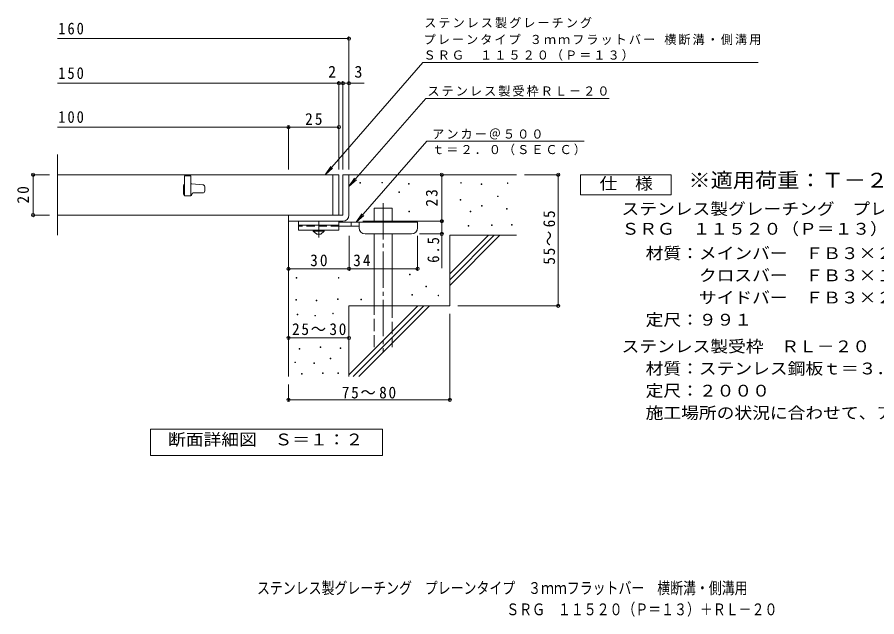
# Model space of a CAD drawing. Units: millimetres on the paper, enlarged 10 times, with parts at other scales. Extents: x -1452 to 1749, y -1375 to 1002.
# Drawn here: x -1452 to 679, y -1375 to 113 of the extents above; entities that cross this region are included whole.
import ezdxf
from ezdxf.enums import TextEntityAlignment as Align

# ---------------------------------------------------------------- set-up
doc = ezdxf.new("R2010")
doc.units = ezdxf.units.MM
doc.header["$LTSCALE"] = 10
doc.header["$PDMODE"] = 32
doc.header["$PDSIZE"] = 8
for name, pattern in [('CHAIN1', [8, 5, -1, 1, -1]), ('CHAIN2', [12, 9, -1, 1, -1]), ('DASHED2', [3, 2, -1]), ('DASHED3', [4, 3, -1])]:
    doc.linetypes.add(name, pattern=pattern)
for name, color, linetype, lineweight in [('D-0', 7, 'Continuous', 9), ('D-1', 2, 'Continuous', 9), ('D-2', 3, 'Continuous', 9), ('D-4', 7, 'Continuous', 9), ('D-5', 7, 'Continuous', 9), ('D-6', 6, 'Continuous', 9), ('D-9', 4, 'Continuous', 9)]:
    doc.layers.add(name, color=color, linetype=linetype, lineweight=lineweight)
doc.layers.add('F-5_F-5ﾚｲﾔ', color=2, linetype='Continuous')
doc.styles.add('ＭＳ ゴシック', font='')
doc.styles.get('ＭＳ ゴシック').set_extended_font_data('MS Gothic')

msp = doc.modelspace()

# ---------------------------------------------------------------- linework, layer by layer
at = {"layer": 'D-0'}
for points in [[(-602.72, -299.29), (-602.72, -297.79), (-601.22, -297.79), (-601.22, -299.29)], [(-548.58, -298.61), (-548.58, -297.11), (-547.08, -297.11), (-547.08, -298.61)], [(-353, -299.29), (-353, -297.79), (-351.5, -297.79), (-351.5, -299.29)], [(-482.26, -301.32), (-482.26, -299.82), (-480.76, -299.82), (-480.76, -301.32)], [(-302.25, -302), (-302.25, -300.5), (-300.75, -300.5), (-300.75, -302)], [(-237.28, -299.97), (-237.28, -298.47), (-235.78, -298.47), (-235.78, -299.97)], [(-505.95, -322.3), (-505.95, -320.8), (-504.45, -320.8), (-504.45, -322.3)], [(-354.36, -341.25), (-354.36, -339.75), (-352.86, -339.75), (-352.86, -341.25)], [(-261.64, -332.45), (-261.64, -330.95), (-260.14, -330.95), (-260.14, -332.45)], [(-301.57, -356.14), (-301.57, -354.64), (-300.07, -354.64), (-300.07, -356.14)], [(-239.31, -363.58), (-239.31, -362.08), (-237.81, -362.08), (-237.81, -363.58)], [(-481.58, -370.35), (-481.58, -368.85), (-480.08, -368.85), (-480.08, -370.35)], [(-329.32, -370.35), (-329.32, -368.85), (-327.82, -368.85), (-327.82, -370.35)], [(-334.05, -405.54), (-334.05, -404.04), (-332.55, -404.04), (-332.55, -405.54)], [(-276.53, -404.19), (-276.53, -402.69), (-275.03, -402.69), (-275.03, -404.19)], [(-227.13, -403.51), (-227.13, -402.01), (-225.63, -402.01), (-225.63, -403.51)], [(-479.55, -526.68), (-479.55, -525.18), (-478.05, -525.18), (-478.05, -526.68)], [(-760.87, -534.88), (-760.87, -533.38), (-759.37, -533.38), (-759.37, -534.88)], [(-656.18, -534.88), (-656.18, -533.38), (-654.68, -533.38), (-654.68, -534.88)], [(-474.14, -576.76), (-474.14, -575.26), (-472.64, -575.26), (-472.64, -576.76)], [(-439.63, -556.45), (-439.63, -554.95), (-438.13, -554.95), (-438.13, -556.45)], [(-761.63, -589.32), (-761.63, -587.82), (-760.13, -587.82), (-760.13, -589.32)], [(-711, -590.84), (-711, -589.34), (-709.5, -589.34), (-709.5, -590.84)], [(-658.09, -587.8), (-658.09, -586.3), (-656.59, -586.3), (-656.59, -587.8)], [(-600.68, -588.28), (-600.68, -586.77), (-599.18, -586.77), (-599.18, -588.28)], [(-409.17, -578.79), (-409.17, -577.29), (-407.67, -577.29), (-407.67, -578.79)], [(-758.58, -625.48), (-758.58, -623.98), (-757.08, -623.98), (-757.08, -625.48)], [(-714.43, -628.53), (-714.43, -627.03), (-712.93, -627.03), (-712.93, -628.53)], [(-670.27, -623.2), (-670.27, -621.7), (-668.77, -621.7), (-668.77, -623.2)], [(-753.26, -710.75), (-753.26, -709.25), (-751.76, -709.25), (-751.76, -710.75)], [(-701.48, -706.95), (-701.48, -705.45), (-699.98, -705.45), (-699.98, -706.95)], [(-651.62, -708.85), (-651.62, -707.35), (-650.12, -707.35), (-650.12, -708.85)], [(-763.91, -744.25), (-763.91, -742.75), (-762.41, -742.75), (-762.41, -744.25)], [(-716.71, -746.54), (-716.71, -745.04), (-715.21, -745.04), (-715.21, -746.54)], [(-676.36, -734.74), (-676.36, -733.23), (-674.86, -733.23), (-674.86, -734.74)], [(-747.54, -772.8), (-747.54, -771.3), (-746.04, -771.3), (-746.04, -772.8)], [(-695.77, -771.28), (-695.77, -769.78), (-694.27, -769.78), (-694.27, -771.28)], [(-657.71, -771.28), (-657.71, -769.78), (-656.21, -769.78), (-656.21, -771.28)]]:
    msp.add_lwpolyline(points, close=True, dxfattribs=at)
at = {"layer": 'D-1'}
for p, q in [((-644.85, -278.34), (-644.85, -378.34)), ((-644.85, -278.34), (-629.85, -278.34)), ((-629.85, -378.34), (-629.85, -278.34)), ((-644.85, -378.34), (-779.85, -378.34)), ((-779.85, -393.34), (-779.85, -378.34)), ((-779.85, -393.34), (-649.85, -393.34)), ((-649.85, -393.34), (-644.85, -393.34))]:
    msp.add_line(p, q, dxfattribs=at)
msp.add_arc((-644.85, -378.34), 15, 270, 0, dxfattribs=at)
at = {"layer": 'D-2'}
for p, q in [((-1352.52, -428.34), (-1352.52, -228.34)), ((-654.85, -278.34), (-1352.52, -278.34)), ((-1022.35, -280.84), (-1037.35, -280.84)), ((-1037.35, -280.84), (-1037.35, -330.84)), ((-1022.35, -280.84), (-1022.35, -330.84)), ((-669.85, -278.34), (-669.85, -378.34)), ((-654.85, -278.34), (-654.85, -378.34)), ((-1039.85, -305.84), (-1039.85, -325.84)), ((-1020.04, -300.84), (-1022.35, -300.84)), ((-1019.66, -300.86), (-991.96, -302.99)), ((-987.35, -318.34), (-987.35, -307.97)), ((-1037.35, -330.84), (-1022.35, -330.84)), ((-1016.1, -323.34), (-992.35, -323.34)), ((-1352.52, -378.34), (-654.85, -378.34))]:
    msp.add_line(p, q, dxfattribs=at)
for centre, radius, start, end in [((-1034.85, -305.84), 5, 120.00092, 180), ((-1020.04, -305.84), 5, 85.60146, 90), ((-992.35, -318.34), 5, 270, 0), ((-992.35, -307.97), 5, 0, 85.60141), ((-1034.85, -325.84), 5, 180, 270), ((-1023.6, -327.09), 3.75, 270, 0), ((-1016.1, -327.09), 3.75, 90, 180)]:
    msp.add_arc(centre, radius, start, end, dxfattribs=at)
at = {"layer": 'D-4'}
for p, q in [((-1352.52, 59.52), (-629.85, 59.52)), ((-629.85, -265.39), (-629.85, 62.53)), ((-1352.52, -51.17), (-654.85, -51.17)), ((-654.85, -265.39), (-654.85, -48.17)), ((-654.85, -51.17), (-649.85, -51.17)), ((-649.85, -51.17), (-592.19, -51.17)), ((-644.85, -265.39), (-644.85, -48.17)), ((-1352.52, -159.92), (-779.85, -159.92)), ((-779.85, -265.39), (-779.85, -156.92)), ((-779.85, -159.92), (-654.85, -159.92)), ((-1415.92, -278.34), (-1372.52, -278.34)), ((-1412.92, -278.34), (-1412.92, -378.34)), ((-399.88, -393.34), (-399.88, -278.34)), ((-108.08, -278.34), (-194.85, -278.34)), ((-111.08, -278.34), (-111.08, -603.34)), ((-1415.92, -378.34), (-1372.52, -378.34)), ((-595.84, -393.34), (-396.88, -393.34)), ((-399.88, -393.34), (-399.88, -510.09)), ((-396.88, -424.84), (-454.84, -424.84)), ((-629.84, -514.44), (-629.84, -429.84)), ((-459.84, -514.44), (-459.84, -429.84)), ((-108.08, -603.34), (-359.85, -603.34)), ((-379.85, -839.69), (-379.85, -623.34)), ((-779.85, -683.1), (-629.85, -683.1)), ((-779.85, -839.69), (-779.85, -798.34)), ((-779.85, -836.69), (-379.85, -836.69))]:
    msp.add_line(p, q, dxfattribs=at)
msp.add_lwpolyline([(-779.84, -511.44), (-629.84, -511.44), (-459.84, -511.44)], dxfattribs=at)
for p in [(-629.85, 59.52), (-654.85, -51.17), (-644.85, -51.17), (-629.85, -51.17), (-779.85, -159.92), (-654.85, -159.92), (-1412.92, -278.34), (-399.88, -278.34), (-111.08, -278.34), (-1412.92, -378.34), (-399.88, -393.34), (-399.88, -424.84), (-779.84, -511.44), (-629.84, -511.44), (-459.84, -511.44), (-111.08, -603.34), (-779.85, -683.1), (-629.85, -683.1), (-779.85, -836.69), (-379.85, -836.69)]:
    msp.add_point(p, dxfattribs=at)
at = {"layer": 'D-5'}
for p, q in [((-446.58, 0.28), (384.72, 0.28)), ((-439.76, -89.1), (14.84, -89.1)), ((-437.18, -195.29), (-611.73, -395.84)), ((-437.18, -195.29), (-46.86, -195.29)), ((-689.08, -278.34), (-670.35, -261.79)), ((-629.85, -307.51), (-616.04, -286.67)), ((-611.73, -395.84), (-597.92, -375)), ((-611.73, -395.84), (-592.99, -379.29))]:
    msp.add_line(p, q, dxfattribs=at)
for points in [[(-446.58, 0.28), (-689.08, -278.34), (-675.27, -257.5)], [(-439.76, -89.1), (-629.85, -307.51), (-611.11, -290.95)]]:
    msp.add_lwpolyline(points, dxfattribs=at)
for points in [[(-56.28, -328.34), (-56.28, -278.34), (168.72, -278.34), (168.72, -328.34)], [(-1121.84, -974.28), (-1121.84, -909.28), (-546.84, -909.28), (-546.84, -974.28)]]:
    msp.add_lwpolyline(points, close=True, dxfattribs=at)
at = {"layer": 'D-6'}
for p, q in [((-629.85, -278.34), (-214.85, -278.34)), ((-567.55, -395.84), (-567.55, -360.84)), ((-567.55, -360.84), (-522.55, -360.84)), ((-522.55, -395.84), (-522.55, -360.84)), ((-779.85, -393.34), (-779.85, -778.34)), ((-567.55, -603.34), (-567.55, -424.84)), ((-522.55, -603.34), (-522.55, -424.84)), ((-379.85, -524.35), (-283.84, -428.34)), ((-379.85, -428.34), (-214.85, -428.34)), ((-379.85, -538.49), (-269.7, -428.34)), ((-379.85, -428.34), (-379.85, -603.34)), ((-379.85, -552.63), (-255.55, -428.34)), ((-629.85, -603.34), (-629.85, -778.34)), ((-629.85, -603.34), (-379.85, -603.34)), ((-629.85, -774.35), (-458.84, -603.34)), ((-619.7, -778.34), (-444.7, -603.34)), ((-605.56, -778.34), (-430.56, -603.34))]:
    msp.add_line(p, q, dxfattribs=at)
at = {"layer": 'D-6', "linetype": 'CHAIN2'}
msp.add_line((-545.05, -348.53), (-545.05, -716.67), dxfattribs=at)
at = {"layer": 'D-6', "linetype": 'DASHED3'}
for p, q in [((-567.55, -705.84), (-567.55, -603.34)), ((-522.55, -603.34), (-522.55, -705.84))]:
    msp.add_line(p, q, dxfattribs=at)
at = {"layer": 'D-9', "color": 3}
for p, q in [((-754.84, -393.34), (-754.84, -415.84)), ((-654.84, -393.34), (-754.84, -393.34)), ((-654.84, -403.34), (-754.84, -403.34)), ((-654.84, -393.34), (-654.84, -415.84)), ((-654.84, -415.84), (-754.84, -415.84))]:
    msp.add_line(p, q, dxfattribs=at)
at = {"layer": 'D-9', "linetype": 'CHAIN1'}
msp.add_line((-704.84, -433.58), (-704.84, -393.34), dxfattribs=at)
at = {"layer": 'D-9'}
for p, q in [((-459.84, -395.84), (-654.84, -395.84)), ((-624.84, -405.84), (-624.84, -395.84)), ((-604.84, -409.84), (-604.84, -395.84)), ((-459.84, -409.84), (-459.84, -395.84)), ((-604.81, -405.84), (-654.84, -405.84)), ((-589.84, -424.84), (-474.84, -424.84))]:
    msp.add_line(p, q, dxfattribs=at)
at = {"layer": 'D-9', "color": 3, "linetype": 'DASHED2'}
msp.add_line((-654.84, -405.84), (-754.84, -405.84), dxfattribs=at)
at = {"layer": 'D-9', "color": 2}
for p, q in [((-718.59, -418.34), (-718.59, -415.84)), ((-718.59, -418.34), (-709.84, -425.84)), ((-718.59, -418.34), (-691.09, -418.34)), ((-709.84, -425.84), (-699.84, -425.84)), ((-699.84, -425.84), (-691.09, -418.34)), ((-691.09, -418.34), (-691.09, -415.84))]:
    msp.add_line(p, q, dxfattribs=at)
at = {"layer": 'D-9'}
for centre, start, end in [((-589.84, -409.84), 180, 270), ((-474.84, -409.84), 270, 0)]:
    msp.add_arc(centre, 15, start, end, dxfattribs=at)

# ---------------------------------------------------------------- texts
at = {"layer": 'D-4', "color": 2, "style": 'ＭＳ ゴシック'}
for s, p in [('2', (-681.69, -46.17)), ('3', (-616.55, -46.17))]:
    msp.add_text(s, height=29.33, dxfattribs=at).set_placement(p, align=Align.BOTTOM_LEFT)
at = {"layer": 'D-4', "color": 2, "char_height": 29.33, "attachment_point": 7, "style": 'ＭＳ ゴシック'}
for s, insert in [('\\T1.27;\\W0.9;160', (-1350.65, 69.52)), ('\\T1.27;\\W0.9;150', (-1350.65, -41.17)), ('\\T1.27;\\W0.9;100', (-1350.65, -149.92)), ('\\T1.27;\\W0.95;25', (-738.6, -154.92)), ('\\T1.27;\\W0.95;30', (-726.09, -505.44)), ('\\T1.27;\\W0.95;34', (-619.47, -505.44)), ('\\T1.22;\\W0.95;25～30', (-771.1, -676.19)), ('\\T1.22;\\W0.95;75～80', (-647.71, -833.42))]:
    msp.add_mtext(s, dxfattribs=dict(at, insert=insert))
at = {"layer": 'D-4', "color": 2, "char_height": 29.33, "attachment_point": 7, "rotation": 90, "style": 'ＭＳ ゴシック'}
for s, insert in [('\\T1.27;\\W0.95;20', (-1422.92, -349.59)), ('\\T1.27;\\W0.95;23', (-409.88, -357.09)), ('\\T1.22;\\W0.95;55～65', (-118.69, -501.35)), ('\\T1.27;\\W0.9;6.5', (-405.88, -496.54))]:
    msp.add_mtext(s, dxfattribs=dict(at, insert=insert))
at = {"layer": 'D-5', "color": 3, "style": 'ＭＳ ゴシック', "width": 1.1}
msp.add_text('※適用荷重：Ｔ－２０（横断溝・側溝用）', height=36.66, dxfattribs=at).set_placement((211.59, -320.98), align=Align.BOTTOM_LEFT)
at = {"layer": 'D-5', "color": 2, "style": 'ＭＳ ゴシック', "width": 1.1}
for s, p in [('仕\u3000様', (-8.78, -323.34)), ('ステンレス製グレーチング\u3000プレーンタイプ\u3000３ｍｍフラットバー\u3000横断溝・側溝用', (45.81, -386.26)), ('ＳＲＧ\u3000１１５２０（Ｐ＝１３）', (45.81, -435.72)), ('材質：メインバー\u3000ＦＢ３×２０（ＳＵＳ３０４）', (105.52, -496.26)), ('\u3000\u3000\u3000クロスバー\u3000ＦＢ３×１０（ＳＵＳ３０４）', (105.52, -551.26)), ('\u3000\u3000\u3000サイドバー\u3000ＦＢ３×２０（ＳＵＳ３０４）', (105.52, -606.26)), ('定尺：９９１', (105.52, -661.26)), ('ステンレス製受枠\u3000ＲＬ－２０', (45.81, -727.29)), ('材質：ステンレス鋼板ｔ＝３．０（ＳＵＳ３０４）', (105.52, -782.29)), ('定尺：２０００', (105.52, -837.29)), ('施工場所の状況に合わせて、アンカーをプライヤー等で折り曲げてご使用ください。', (105.52, -892.29)), ('断面詳細図\u3000Ｓ＝１：２', (-1078.42, -958.31))]:
    msp.add_text(s, height=29.33, dxfattribs=at).set_placement(p, align=Align.BOTTOM_LEFT)
at = {"layer": 'D-5', "char_height": 21.99, "attachment_point": 7, "style": 'ＭＳ ゴシック'}
for s, insert in [('\\T1.17;ステンレス製グレーチング', (-443.27, 84.95)), ('\\T1.17;プレーンタイプ\\~３ｍｍフラットバー\\~横断溝・側溝用', (-444.82, 43.29)), ('\\T1.17;ＳＲＧ\u3000１１５２０（Ｐ＝１３）', (-445.04, 4.48)), ('\\T1.17;ステンレス製受枠ＲＬ－２０', (-435.37, -84.34)), ('\\T1.17;アンカー＠５００', (-423.53, -190.63)), ('\\T1.17;ｔ＝２．０（ＳＥＣＣ）', (-423.53, -229.95))]:
    msp.add_mtext(s, dxfattribs=dict(at, insert=insert))
at = {"layer": 'F-5_F-5ﾚｲﾔ', "style": 'ＭＳ ゴシック', "width": 0.8}
for s, p in [('ステンレス製グレーチング\u3000プレーンタイプ\u3000３ｍｍフラットバー\u3000横断溝・側溝用', (-857.9, -1326.74)), ('ＳＲＧ\u3000１１５２０（Ｐ＝１３）＋ＲＬ－２０', (-239.97, -1379.66))]:
    msp.add_text(s, height=29.33, dxfattribs=at).set_placement(p, align=Align.BOTTOM_LEFT)

doc.saveas('drawing.dxf')
